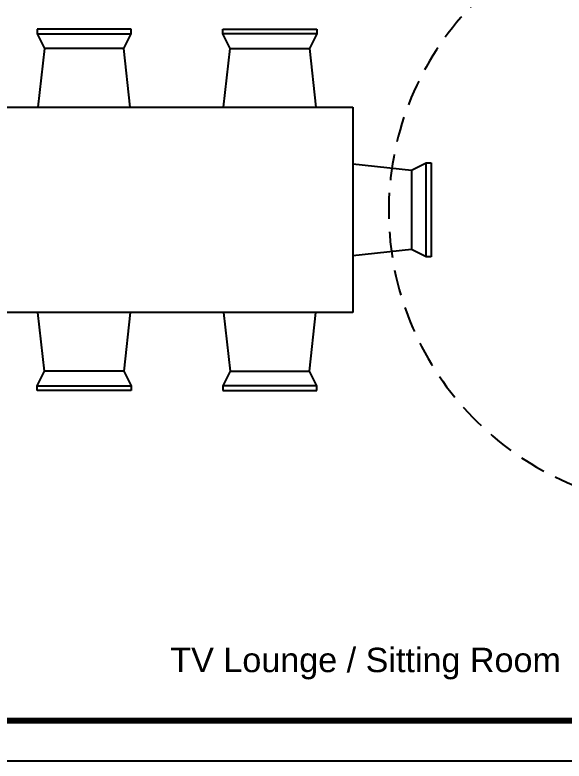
# Model space of a CAD drawing. Header units: feet. Extents: x 15180 to 17114, y 6067 to 8094.
# Drawn here: x 16160.4 to 16295.3, y 6120.1 to 6303.5 of the extents above; entities that cross this region are included whole.
import ezdxf

# ---------------------------------------------------------------- set-up
doc = ezdxf.new("R2010")
doc.units = ezdxf.units.FT
doc.linetypes.add('HIDDEN', pattern=[9.525, 6.35, -3.175])
doc.layers.add('Electrical Hidden', color=120, linetype='HIDDEN')
doc.layers.add('freecads.com', color=7, linetype='Continuous')
doc.layers.add('Windows', color=142, linetype='Continuous', lineweight=80)
doc.styles.get("Standard").update_dxf_attribs({"font": 'arial.ttf'})

msp = doc.modelspace()

# ---------------------------------------------------------------- linework, layer by layer
msp.add_line((16322.82, 6120.084), (16008.862, 6120.084))
at = {"layer": 'Electrical Hidden'}
msp.add_arc((16324.885, 6255.317), 72.667, 93.89774, 264.27778, dxfattribs=at)
at = {"layer": 'freecads.com'}
for p, q in [((16188.895, 6300.056), (16165.803, 6300.056)), ((16165.803, 6300.056), (16165.803, 6298.855)), ((16188.895, 6298.855), (16188.895, 6300.056)), ((16211.454, 6300.056), (16234.547, 6300.057)), ((16211.454, 6298.855), (16211.454, 6300.056)), ((16234.547, 6300.057), (16234.547, 6298.855)), ((16165.803, 6298.855), (16167.605, 6295.251)), ((16165.803, 6298.855), (16188.895, 6298.855)), ((16187.093, 6295.251), (16188.895, 6298.855)), ((16213.256, 6295.251), (16211.454, 6298.855)), ((16234.547, 6298.855), (16211.454, 6298.855)), ((16234.547, 6298.855), (16232.745, 6295.251)), ((16167.605, 6295.251), (16166.003, 6280.835)), ((16187.093, 6295.251), (16167.605, 6295.251)), ((16188.695, 6280.835), (16187.093, 6295.251)), ((16211.654, 6280.835), (16213.256, 6295.251)), ((16213.256, 6295.251), (16232.745, 6295.251)), ((16232.745, 6295.251), (16234.346, 6280.835)), ((16156.926, 6280.835), (16243.423, 6280.835)), ((16243.423, 6280.835), (16243.424, 6230.378)), ((16243.423, 6266.953), (16257.84, 6265.351)), ((16257.84, 6265.351), (16261.444, 6267.153)), ((16261.444, 6267.153), (16262.645, 6267.153)), ((16261.444, 6244.06), (16261.444, 6267.153)), ((16262.645, 6267.153), (16262.645, 6244.06)), ((16257.84, 6265.351), (16257.84, 6245.862)), ((16257.84, 6245.862), (16243.423, 6244.26)), ((16261.444, 6244.06), (16257.84, 6245.862)), ((16262.645, 6244.06), (16261.444, 6244.06)), ((16243.424, 6230.378), (16156.926, 6230.378)), ((16167.605, 6215.962), (16166.003, 6230.378)), ((16188.695, 6230.378), (16187.094, 6215.962)), ((16211.654, 6230.378), (16213.256, 6215.962)), ((16232.745, 6215.962), (16234.347, 6230.378)), ((16165.803, 6212.358), (16167.605, 6215.962)), ((16187.094, 6215.962), (16167.605, 6215.962)), ((16187.094, 6215.962), (16188.896, 6212.358)), ((16213.256, 6215.962), (16211.454, 6212.358)), ((16213.256, 6215.962), (16232.745, 6215.962)), ((16234.547, 6212.358), (16232.745, 6215.962)), ((16165.803, 6211.156), (16165.803, 6212.358)), ((16165.803, 6212.358), (16188.896, 6212.358)), ((16188.896, 6212.358), (16188.896, 6211.156)), ((16211.454, 6212.358), (16211.454, 6211.156)), ((16234.547, 6212.358), (16211.454, 6212.358)), ((16234.547, 6211.157), (16234.547, 6212.358)), ((16188.896, 6211.156), (16165.803, 6211.156)), ((16211.454, 6211.156), (16234.547, 6211.157))]:
    msp.add_line(p, q, dxfattribs=at)
at = {"layer": 'Windows'}
msp.add_line((16132.121, 6130.084), (16299.634, 6130.084), dxfattribs=at)

# ---------------------------------------------------------------- texts
at = {"layer": 'Electrical Hidden', "color": 0, "ltscale": 22}
msp.add_text('TV Lounge / Sitting Room', height=6, dxfattribs=at).set_placement((16198.551, 6141.944))

doc.saveas('drawing.dxf')
